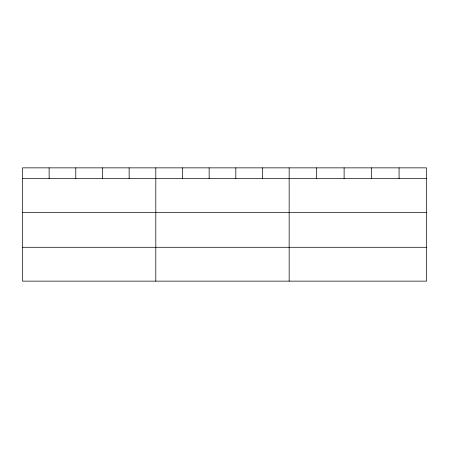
<?xml version="1.0" encoding="UTF-8"?>
<svg xmlns="http://www.w3.org/2000/svg" width="449" height="449" viewBox="0 0 449 449"><rect width="100%" height="100%" fill="white"/><g stroke="black" fill="none" stroke-linecap="round" stroke-linejoin="round"><path stroke-width="0.67" d="M426.55 212.405L426.55 167.859L22.45 167.859L22.45 281.141L426.55 281.141L426.55 212.405L22.45 212.405M22.45 178.556L426.55 178.556M22.45 247.287L426.55 247.287M399.071 167.859L399.071 178.556M371.592 167.859L371.592 178.556M344.114 167.859L344.114 178.556M316.635 167.859L316.635 178.556M289.156 167.859L289.156 281.141M262.485 167.859L262.485 178.556M235.815 167.859L235.815 178.556M209.144 167.859L209.144 178.556M182.474 167.859L182.474 178.556M155.803 167.859L155.803 281.141M129.132 167.859L129.132 178.556M102.462 167.859L102.462 178.556M75.791 167.859L75.791 178.556M49.121 167.859L49.121 178.556"/></g></svg>
